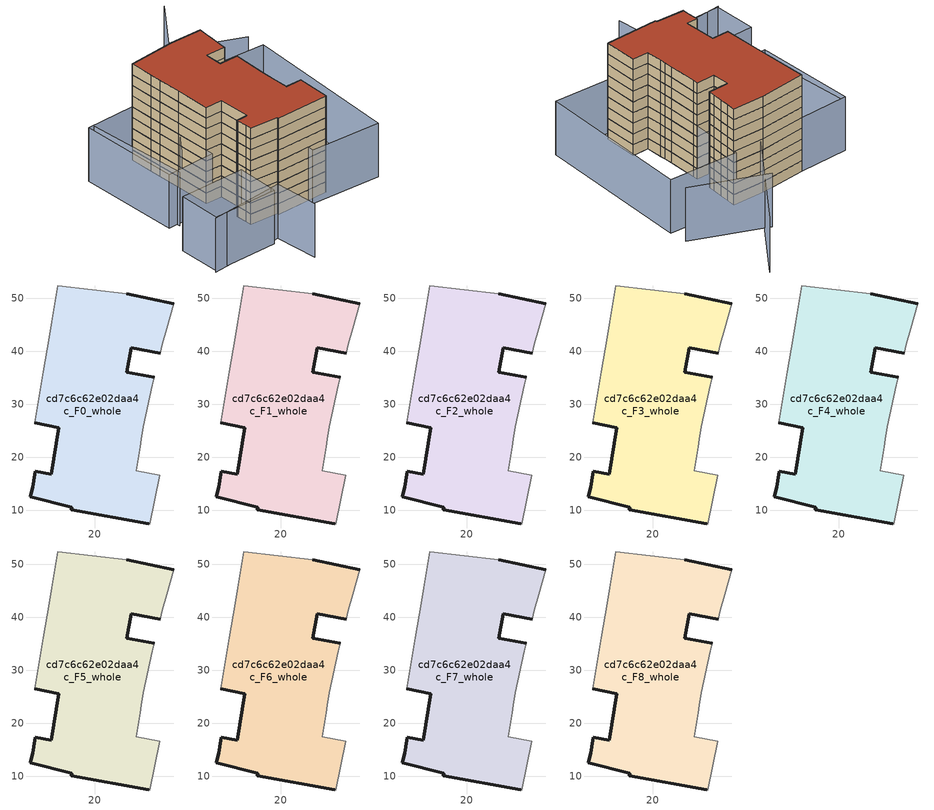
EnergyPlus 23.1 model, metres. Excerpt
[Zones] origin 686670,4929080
cd7c6c62e02daa4c_F0_whole
 floor ground (EU_floor_Construction): 30.37,7.37 32.23,16.6 27.8,17.41 28.56,21.95 28.79,23.37 29.17,25.69 30.85,33.58 31.21,35.03 26.02,36.04 26.9,40.68 32.34,39.65 32.73,41.26 33.58,44.21 34.22,46.6 34.85,48.96 26.03,50.85 12.98,52.3 11.85,45.56 11.36,42.61 10.27,36.09 8.65,26.47 13.22,25.54 11.8,16.8 8.71,17.33 8.62,16.76 8.23,14.28 7.85,12.53 15.6,10.51 15.5,10.1 30.13,7.41 z0
 wall outside (EU_wall_Construction): 30.13,7.41 15.5,10.1 15.6,10.51 7.85,12.53 8.23,14.28 8.62,16.76 8.71,17.33 11.8,16.8 13.22,25.54 8.65,26.47 / 26.03,50.85 34.85,48.96 / 32.34,39.65 26.9,40.68 26.02,36.04 31.21,35.03 z0:3
 wall adiabatic (EU_wall_Construction): 8.65,26.47 10.27,36.09 11.36,42.61 11.85,45.56 12.98,52.3 26.03,50.85 / 34.85,48.96 34.22,46.6 33.58,44.21 32.73,41.26 32.34,39.65 / 31.21,35.03 30.85,33.58 29.17,25.69 28.79,23.37 28.56,21.95 27.8,17.41 32.23,16.6 30.37,7.37 30.13,7.41 z0:3
cd7c6c62e02daa4c_F1_whole
 floor to cd7c6c62e02daa4c_F0_whole (EU_floor_Construction): 30.37,7.37 32.23,16.6 27.8,17.41 28.56,21.95 28.79,23.37 29.17,25.69 30.85,33.58 31.21,35.03 26.02,36.04 26.9,40.68 32.34,39.65 32.73,41.26 33.58,44.21 34.22,46.6 34.85,48.96 26.03,50.85 12.98,52.3 11.85,45.56 11.36,42.61 10.26,36.09 8.65,26.47 13.22,25.54 11.8,16.8 8.71,17.33 8.62,16.76 8.23,14.28 7.85,12.53 15.6,10.51 15.5,10.1 30.13,7.41 z3
 wall outside (EU_wall_Construction): 30.13,7.41 15.5,10.1 15.6,10.51 7.85,12.53 8.23,14.28 8.62,16.76 8.71,17.33 11.8,16.8 13.22,25.54 8.65,26.47 / 26.03,50.85 34.85,48.96 / 32.34,39.65 26.9,40.68 26.02,36.04 31.21,35.03 z3:6
 wall adiabatic (EU_wall_Construction): 8.65,26.47 10.27,36.09 11.36,42.61 11.85,45.56 12.98,52.3 26.03,50.85 / 34.85,48.96 34.22,46.6 33.58,44.21 32.73,41.26 32.34,39.65 / 31.21,35.03 30.85,33.58 29.17,25.69 28.79,23.37 28.56,21.95 27.8,17.41 32.23,16.6 30.37,7.37 30.13,7.41 z3:6
cd7c6c62e02daa4c_F2_whole
 floor to cd7c6c62e02daa4c_F1_whole (EU_floor_Construction): 30.37,7.37 32.23,16.6 27.8,17.41 28.56,21.95 28.79,23.37 29.17,25.69 30.85,33.58 31.21,35.03 26.02,36.04 26.9,40.68 32.34,39.65 32.73,41.26 33.58,44.21 34.22,46.6 34.85,48.96 26.03,50.85 12.98,52.3 11.85,45.56 11.36,42.61 10.26,36.09 8.65,26.47 13.22,25.54 11.8,16.8 8.71,17.33 8.62,16.76 8.23,14.28 7.85,12.53 15.6,10.51 15.5,10.1 30.13,7.41 z6
 wall outside (EU_wall_Construction): 30.13,7.41 15.5,10.1 15.6,10.51 7.85,12.53 8.23,14.28 8.62,16.76 8.71,17.33 11.8,16.8 13.22,25.54 8.65,26.47 / 26.03,50.85 34.85,48.96 / 32.34,39.65 26.9,40.68 26.02,36.04 31.21,35.03 z6:9
 wall adiabatic (EU_wall_Construction): 8.65,26.47 10.27,36.09 11.36,42.61 11.85,45.56 12.98,52.3 26.03,50.85 / 34.85,48.96 34.22,46.6 33.58,44.21 32.73,41.26 32.34,39.65 / 31.21,35.03 30.85,33.58 29.17,25.69 28.79,23.37 28.56,21.95 27.8,17.41 32.23,16.6 30.37,7.37 30.13,7.41 z6:9
cd7c6c62e02daa4c_F3_whole
 floor to cd7c6c62e02daa4c_F2_whole (EU_floor_Construction): 30.37,7.37 32.23,16.6 27.8,17.41 28.56,21.95 28.79,23.37 29.17,25.69 30.85,33.58 31.21,35.03 26.02,36.04 26.9,40.68 32.34,39.65 32.73,41.26 33.58,44.21 34.22,46.6 34.85,48.96 26.03,50.85 12.98,52.3 11.85,45.56 11.36,42.61 10.26,36.09 8.65,26.47 13.22,25.54 11.8,16.8 8.71,17.33 8.62,16.76 8.23,14.28 7.85,12.53 15.6,10.51 15.5,10.1 30.13,7.41 z9
 wall outside (EU_wall_Construction): 30.13,7.41 15.5,10.1 15.6,10.51 7.85,12.53 8.23,14.28 8.62,16.76 8.71,17.33 11.8,16.8 13.22,25.54 8.65,26.47 / 26.03,50.85 34.85,48.96 / 32.34,39.65 26.9,40.68 26.02,36.04 31.21,35.03 z9:12
 wall adiabatic (EU_wall_Construction): 8.65,26.47 10.27,36.09 11.36,42.61 11.85,45.56 12.98,52.3 26.03,50.85 / 34.85,48.96 34.22,46.6 33.58,44.21 32.73,41.26 32.34,39.65 / 31.21,35.03 30.85,33.58 29.17,25.69 28.79,23.37 28.56,21.95 27.8,17.41 32.23,16.6 30.37,7.37 30.13,7.41 z9:12
cd7c6c62e02daa4c_F4_whole
 floor to cd7c6c62e02daa4c_F3_whole (EU_floor_Construction): 30.37,7.37 32.23,16.6 27.8,17.41 28.56,21.95 28.79,23.37 29.17,25.69 30.85,33.58 31.21,35.03 26.02,36.04 26.9,40.68 32.34,39.65 32.73,41.26 33.58,44.21 34.22,46.6 34.85,48.96 26.03,50.85 12.98,52.3 11.85,45.56 11.36,42.61 10.26,36.09 8.65,26.47 13.22,25.54 11.8,16.8 8.71,17.33 8.62,16.76 8.23,14.28 7.85,12.53 15.6,10.51 15.5,10.1 30.13,7.41 z12
 wall outside (EU_wall_Construction): 30.13,7.41 15.5,10.1 15.6,10.51 7.85,12.53 8.23,14.28 8.62,16.76 8.71,17.33 11.8,16.8 13.22,25.54 8.65,26.47 / 26.03,50.85 34.85,48.96 / 32.34,39.65 26.9,40.68 26.02,36.04 31.21,35.03 z12:15
 wall adiabatic (EU_wall_Construction): 8.65,26.47 10.27,36.09 11.36,42.61 11.85,45.56 12.98,52.3 26.03,50.85 / 34.85,48.96 34.22,46.6 33.58,44.21 32.73,41.26 32.34,39.65 / 31.21,35.03 30.85,33.58 29.17,25.69 28.79,23.37 28.56,21.95 27.8,17.41 32.23,16.6 30.37,7.37 30.13,7.41 z12:15
cd7c6c62e02daa4c_F5_whole
 floor to cd7c6c62e02daa4c_F4_whole (EU_floor_Construction): 30.37,7.37 32.23,16.6 27.8,17.41 28.56,21.95 28.79,23.37 29.17,25.69 30.85,33.58 31.21,35.03 26.02,36.04 26.9,40.68 32.34,39.65 32.73,41.26 33.58,44.21 34.22,46.6 34.85,48.96 26.03,50.85 12.98,52.3 11.85,45.56 11.36,42.61 10.26,36.09 8.65,26.47 13.22,25.54 11.8,16.8 8.71,17.33 8.62,16.76 8.23,14.28 7.85,12.53 15.6,10.51 15.5,10.1 30.13,7.41 z15
 wall outside (EU_wall_Construction): 30.13,7.41 15.5,10.1 15.6,10.51 7.85,12.53 8.23,14.28 8.62,16.76 8.71,17.33 11.8,16.8 13.22,25.54 8.65,26.47 / 26.03,50.85 34.85,48.96 / 32.34,39.65 26.9,40.68 26.02,36.04 31.21,35.03 z15:18
 wall adiabatic (EU_wall_Construction): 8.65,26.47 10.27,36.09 11.36,42.61 11.85,45.56 12.98,52.3 26.03,50.85 / 34.85,48.96 34.22,46.6 33.58,44.21 32.73,41.26 32.34,39.65 / 31.21,35.03 30.85,33.58 29.17,25.69 28.79,23.37 28.56,21.95 27.8,17.41 32.23,16.6 30.37,7.37 30.13,7.41 z15:18
cd7c6c62e02daa4c_F6_whole
 floor to cd7c6c62e02daa4c_F5_whole (EU_floor_Construction): 30.37,7.37 32.23,16.6 27.8,17.41 28.56,21.95 28.79,23.37 29.17,25.69 30.85,33.58 31.21,35.03 26.02,36.04 26.9,40.68 32.34,39.65 32.73,41.26 33.58,44.21 34.22,46.6 34.85,48.96 26.03,50.85 12.98,52.3 11.85,45.56 11.36,42.61 10.26,36.09 8.65,26.47 13.22,25.54 11.8,16.8 8.71,17.33 8.62,16.76 8.23,14.28 7.85,12.53 15.6,10.51 15.5,10.1 30.13,7.41 z18
 wall outside (EU_wall_Construction): 30.13,7.41 15.5,10.1 15.6,10.51 7.85,12.53 8.23,14.28 8.62,16.76 8.71,17.33 11.8,16.8 13.22,25.54 8.65,26.47 / 26.03,50.85 34.85,48.96 / 32.34,39.65 26.9,40.68 26.02,36.04 31.21,35.03 z18:21
 wall adiabatic (EU_wall_Construction): 8.65,26.47 10.27,36.09 11.36,42.61 11.85,45.56 12.98,52.3 26.03,50.85 / 34.85,48.96 34.22,46.6 33.58,44.21 32.73,41.26 32.34,39.65 / 31.21,35.03 30.85,33.58 29.17,25.69 28.79,23.37 28.56,21.95 27.8,17.41 32.23,16.6 30.37,7.37 30.13,7.41 z18:21
cd7c6c62e02daa4c_F7_whole
 floor to cd7c6c62e02daa4c_F6_whole (EU_floor_Construction): 30.37,7.37 32.23,16.6 27.8,17.41 28.56,21.95 28.79,23.37 29.17,25.69 30.85,33.58 31.21,35.03 26.02,36.04 26.9,40.68 32.34,39.65 32.73,41.26 33.58,44.21 34.22,46.6 34.85,48.96 26.03,50.85 12.98,52.3 11.85,45.56 11.36,42.61 10.26,36.09 8.65,26.47 13.22,25.54 11.8,16.8 8.71,17.33 8.62,16.76 8.23,14.28 7.85,12.53 15.6,10.51 15.5,10.1 30.13,7.41 z21
 wall outside (EU_wall_Construction): 30.13,7.41 15.5,10.1 15.6,10.51 7.85,12.53 8.23,14.28 8.62,16.76 8.71,17.33 11.8,16.8 13.22,25.54 8.65,26.47 / 26.03,50.85 34.85,48.96 / 32.34,39.65 26.9,40.68 26.02,36.04 31.21,35.03 z21:24
 wall adiabatic (EU_wall_Construction): 8.65,26.47 10.27,36.09 11.36,42.61 11.85,45.56 12.98,52.3 26.03,50.85 / 34.85,48.96 34.22,46.6 33.58,44.21 32.73,41.26 32.34,39.65 / 31.21,35.03 30.85,33.58 29.17,25.69 28.79,23.37 28.56,21.95 27.8,17.41 32.23,16.6 30.37,7.37 30.13,7.41 z21:24
cd7c6c62e02daa4c_F8_whole
 floor to cd7c6c62e02daa4c_F7_whole (EU_floor_Construction): 30.37,7.37 32.23,16.6 27.8,17.41 28.56,21.95 28.79,23.37 29.17,25.69 30.85,33.58 31.21,35.03 26.02,36.04 26.9,40.68 32.34,39.65 32.73,41.26 33.58,44.21 34.22,46.6 34.85,48.96 26.03,50.85 12.98,52.3 11.85,45.56 11.36,42.61 10.26,36.09 8.65,26.47 13.22,25.54 11.8,16.8 8.71,17.33 8.62,16.76 8.23,14.28 7.85,12.53 15.6,10.51 15.5,10.1 30.13,7.41 z24
 wall outside (EU_wall_Construction): 30.13,7.41 15.5,10.1 15.6,10.51 7.85,12.53 8.23,14.28 8.62,16.76 8.71,17.33 11.8,16.8 13.22,25.54 8.65,26.47 / 26.03,50.85 34.85,48.96 / 32.34,39.65 26.9,40.68 26.02,36.04 31.21,35.03 z24:27
 wall adiabatic (EU_wall_Construction): 8.65,26.47 10.27,36.09 11.36,42.61 11.85,45.56 12.98,52.3 26.03,50.85 / 34.85,48.96 34.22,46.6 33.58,44.21 32.73,41.26 32.34,39.65 / 31.21,35.03 30.85,33.58 29.17,25.69 28.79,23.37 28.56,21.95 27.8,17.41 32.23,16.6 30.37,7.37 30.13,7.41 z24:27
 roof outside (EU_roof_Construction): 34.85,48.96 34.22,46.6 33.58,44.21 32.73,41.26 32.34,39.65 26.9,40.68 26.02,36.04 31.21,35.03 30.85,33.58 29.17,25.69 28.79,23.37 28.56,21.95 27.8,17.41 32.23,16.6 30.37,7.37 30.13,7.41 15.5,10.1 15.6,10.51 7.85,12.53 8.23,14.28 8.62,16.76 8.71,17.33 11.8,16.8 13.22,25.54 8.65,26.47 10.27,36.09 11.36,42.61 11.85,45.56 12.98,52.3 26.03,50.85 z27
shading: 0.64,54.01 -2.89,25.37 / 54.33,49.8 36.61,61.98 / 52.79,73.96 4.49,30.64 / -13.72,6.07 7.24,3.83 / 7.24,3.83 5.95,-8.28 / 12.99,52.3 8.3,24.37 / 8.3,24.37 -5.29,26.65 / -5.29,26.65 -0.6,54.58 / -0.6,54.58 12.99,52.3 / -13.27,6.3 -11.01,18.04 / -11.01,18.04 6.96,14.58 / 6.96,14.58 4.71,2.85 / 4.71,2.85 -13.27,6.3 / 53.89,44.89 43.35,2.04 / 43.35,2.04 24.24,6.74 / 24.24,6.74 34.78,49.59 / 34.78,49.59 53.89,44.89 z0:15
[Building]
EU S2 Campaign: North Axis=0; Terrain=City; Solar Distribution=FullExterior
[Site:Location]
Bologna: Latitude=44.5; Longitude=11.25; Time Zone=1; Elevation=37
[SizingPeriod:WeatherFileDays]
AnnualSizingPeriod: Begin Month=1; Begin Day of Month=1; End Month=12; End Day of Month=31; Day of Week for Start Day=Monday; Use Weather File Daylight Saving Period=No; Use Weather File Rain and Snow Indicators=No
[MATERIAL]
EU_InternalMass_Material: Roughness=MediumRough; Thickness=0.1; Conductivity=1; Density=1800; Specific Heat=900; Thermal Absorptance=0.9; Solar Absorptance=0.7; Visible Absorptance=0.7
[MATERIAL:NOMASS] Roughness=MediumRough; Thermal Absorptance=0.9; Solar Absorptance=0.7; Visible Absorptance=0.7
Name | Thermal Resistance
EU_wall_NoMass | 0.905828
EU_roof_NoMass | 0.37593
EU_floor_NoMass | 0.67114
[CONSTRUCTION]
EU_wall_Construction: EU_wall_NoMass
EU_roof_Construction: EU_roof_NoMass
EU_floor_Construction: EU_floor_NoMass
EU_InternalMass_Construction: EU_InternalMass_Material
[ZONE] Type=1; Multiplier=1; Ceiling Height=autocalculate; Floor Area=autocalculate; Part of Total Floor Area=Yes
Name | Volume
cd7c6c62e02daa4c_F0_whole | 2473.68
cd7c6c62e02daa4c_F1_whole; cd7c6c62e02daa4c_F2_whole; cd7c6c62e02daa4c_F3_whole; cd7c6c62e02daa4c_F4_whole; cd7c6c62e02daa4c_F5_whole; cd7c6c62e02daa4c_F6_whole; cd7c6c62e02daa4c_F7_whole; cd7c6c62e02daa4c_F8_whole | 2473.69
[INTERNALMASS] Construction=EU_InternalMass_Construction; Surface Area=751.85
Name | Zone or ZoneList
cd7c6c62e02daa4c_F0_whole_EU_InternalMass | cd7c6c62e02daa4c_F0_whole
cd7c6c62e02daa4c_F1_whole_EU_InternalMass | cd7c6c62e02daa4c_F1_whole
cd7c6c62e02daa4c_F2_whole_EU_InternalMass | cd7c6c62e02daa4c_F2_whole
cd7c6c62e02daa4c_F3_whole_EU_InternalMass | cd7c6c62e02daa4c_F3_whole
cd7c6c62e02daa4c_F4_whole_EU_InternalMass | cd7c6c62e02daa4c_F4_whole
cd7c6c62e02daa4c_F5_whole_EU_InternalMass | cd7c6c62e02daa4c_F5_whole
cd7c6c62e02daa4c_F6_whole_EU_InternalMass | cd7c6c62e02daa4c_F6_whole
cd7c6c62e02daa4c_F7_whole_EU_InternalMass | cd7c6c62e02daa4c_F7_whole
cd7c6c62e02daa4c_F8_whole_EU_InternalMass | cd7c6c62e02daa4c_F8_whole
[OTHEREQUIPMENT] Fuel Type=Electricity; Design Level Calculation Method=Watts/Area; Power per Zone Floor Area=1; Fraction Latent=0; Fraction Radiant=0; Fraction Lost=0; Carbon Dioxide Generation Rate=0; EndUse Subcategory=EU_Step8_InternalGains
Name | Zone or ZoneList or Space or SpaceList | Schedule
EU_Step8_InternalGain_cd7c6c62e02daa4c_F0_whole_f000 | cd7c6c62e02daa4c_F0_whole | EU_Step8_GainSchedule_cd7c6c62e02daa4c_F0_whole_f000
EU_Step8_InternalGain_cd7c6c62e02daa4c_F1_whole_f000 | cd7c6c62e02daa4c_F1_whole | EU_Step8_GainSchedule_cd7c6c62e02daa4c_F1_whole_f000
EU_Step8_InternalGain_cd7c6c62e02daa4c_F2_whole_f000 | cd7c6c62e02daa4c_F2_whole | EU_Step8_GainSchedule_cd7c6c62e02daa4c_F2_whole_f000
EU_Step8_InternalGain_cd7c6c62e02daa4c_F3_whole_f000 | cd7c6c62e02daa4c_F3_whole | EU_Step8_GainSchedule_cd7c6c62e02daa4c_F3_whole_f000
EU_Step8_InternalGain_cd7c6c62e02daa4c_F4_whole_f000 | cd7c6c62e02daa4c_F4_whole | EU_Step8_GainSchedule_cd7c6c62e02daa4c_F4_whole_f000
EU_Step8_InternalGain_cd7c6c62e02daa4c_F5_whole_f000 | cd7c6c62e02daa4c_F5_whole | EU_Step8_GainSchedule_cd7c6c62e02daa4c_F5_whole_f000
EU_Step8_InternalGain_cd7c6c62e02daa4c_F6_whole_f000 | cd7c6c62e02daa4c_F6_whole | EU_Step8_GainSchedule_cd7c6c62e02daa4c_F6_whole_f000
EU_Step8_InternalGain_cd7c6c62e02daa4c_F7_whole_f000 | cd7c6c62e02daa4c_F7_whole | EU_Step8_GainSchedule_cd7c6c62e02daa4c_F7_whole_f000
EU_Step8_InternalGain_cd7c6c62e02daa4c_F8_whole_f000 | cd7c6c62e02daa4c_F8_whole | EU_Step8_GainSchedule_cd7c6c62e02daa4c_F8_whole_f000
[ZONEVENTILATION:DESIGNFLOWRATE] Schedule=EU_AlwaysOn; Design Flow Rate Calculation Method=AirChanges/Hour; Air Changes per Hour=0.73129; Ventilation Type=Natural; Fan Pressure Rise=0; Fan Total Efficiency=1; Constant Term Coefficient=1; Temperature Term Coefficient=0; Velocity Term Coefficient=0; Velocity Squared Term Coefficient=0; Minimum Indoor Temperature=-100; Maximum Indoor Temperature=100; Delta Temperature=-100; Minimum Outdoor Temperature=-100; Maximum Outdoor Temperature=100; Maximum Wind Speed=40
Name | Zone or ZoneList or Space or SpaceList
EU_ConstantAir_cd7c6c62e02daa4c_F0_whole | cd7c6c62e02daa4c_F0_whole
EU_ConstantAir_cd7c6c62e02daa4c_F1_whole | cd7c6c62e02daa4c_F1_whole
EU_ConstantAir_cd7c6c62e02daa4c_F2_whole | cd7c6c62e02daa4c_F2_whole
EU_ConstantAir_cd7c6c62e02daa4c_F3_whole | cd7c6c62e02daa4c_F3_whole
EU_ConstantAir_cd7c6c62e02daa4c_F4_whole | cd7c6c62e02daa4c_F4_whole
EU_ConstantAir_cd7c6c62e02daa4c_F5_whole | cd7c6c62e02daa4c_F5_whole
EU_ConstantAir_cd7c6c62e02daa4c_F6_whole | cd7c6c62e02daa4c_F6_whole
EU_ConstantAir_cd7c6c62e02daa4c_F7_whole | cd7c6c62e02daa4c_F7_whole
EU_ConstantAir_cd7c6c62e02daa4c_F8_whole | cd7c6c62e02daa4c_F8_whole
[HVACTEMPLATE:THERMOSTAT] Constant Heating Setpoint=20; Constant Cooling Setpoint=50
EU_HeatOnly_cd7c6c62e02daa4c_F0_whole; EU_HeatOnly_cd7c6c62e02daa4c_F1_whole; EU_HeatOnly_cd7c6c62e02daa4c_F2_whole; EU_HeatOnly_cd7c6c62e02daa4c_F3_whole; EU_HeatOnly_cd7c6c62e02daa4c_F4_whole; EU_HeatOnly_cd7c6c62e02daa4c_F5_whole; EU_HeatOnly_cd7c6c62e02daa4c_F6_whole; EU_HeatOnly_cd7c6c62e02daa4c_F7_whole; EU_HeatOnly_cd7c6c62e02daa4c_F8_whole
[HVACTEMPLATE:ZONE:IDEALLOADSAIRSYSTEM] System Availability Schedule=EU_AlwaysOn; Maximum Heating Supply Air Temperature=50; Minimum Cooling Supply Air Temperature=13; Maximum Heating Supply Air Humidity Ratio=0.0156; Minimum Cooling Supply Air Humidity Ratio=0.0077; Heating Limit=NoLimit; Cooling Limit=NoLimit; Heating Availability Schedule=EU_AlwaysOn; Cooling Availability Schedule=EU_CoolingOff; Dehumidification Control Type=ConstantSensibleHeatRatio; Cooling Sensible Heat Ratio=0.7; Dehumidification Setpoint=60; Humidification Control Type=None; Humidification Setpoint=30; Outdoor Air Method=None; Outdoor Air Flow Rate per Person=0.00944; Outdoor Air Flow Rate per Zone Floor Area=0; Outdoor Air Flow Rate per Zone=0; Demand Controlled Ventilation Type=None; Outdoor Air Economizer Type=NoEconomizer; Heat Recovery Type=None; Sensible Heat Recovery Effectiveness=0.7; Latent Heat Recovery Effectiveness=0.65
Name | Template Thermostat
cd7c6c62e02daa4c_F0_whole | EU_HeatOnly_cd7c6c62e02daa4c_F0_whole
cd7c6c62e02daa4c_F1_whole | EU_HeatOnly_cd7c6c62e02daa4c_F1_whole
cd7c6c62e02daa4c_F2_whole | EU_HeatOnly_cd7c6c62e02daa4c_F2_whole
cd7c6c62e02daa4c_F3_whole | EU_HeatOnly_cd7c6c62e02daa4c_F3_whole
cd7c6c62e02daa4c_F4_whole | EU_HeatOnly_cd7c6c62e02daa4c_F4_whole
cd7c6c62e02daa4c_F5_whole | EU_HeatOnly_cd7c6c62e02daa4c_F5_whole
cd7c6c62e02daa4c_F6_whole | EU_HeatOnly_cd7c6c62e02daa4c_F6_whole
cd7c6c62e02daa4c_F7_whole | EU_HeatOnly_cd7c6c62e02daa4c_F7_whole
cd7c6c62e02daa4c_F8_whole | EU_HeatOnly_cd7c6c62e02daa4c_F8_whole
[SIZING:ZONE] Zone Cooling Design Supply Air Temperature Input Method=SupplyAirTemperature; Zone Cooling Design Supply Air Temperature=13; Zone Heating Design Supply Air Temperature Input Method=SupplyAirTemperature; Zone Heating Design Supply Air Temperature=50; Zone Cooling Design Supply Air Humidity Ratio=0.008; Zone Heating Design Supply Air Humidity Ratio=0.008; Cooling Design Air Flow Method=DesignDay; Cooling Design Air Flow Rate=0; Cooling Minimum Air Flow per Zone Floor Area=0.000762; Cooling Minimum Air Flow=0; Cooling Minimum Air Flow Fraction=0.2; Heating Design Air Flow Method=DesignDay; Heating Design Air Flow Rate=0; Heating Maximum Air Flow per Zone Floor Area=0.002032; Heating Maximum Air Flow=0.141576; Heating Maximum Air Flow Fraction=0.3; Account for Dedicated Outdoor Air System=No; Dedicated Outdoor Air System Control Strategy=NeutralSupplyAir; Dedicated Outdoor Air Low Setpoint Temperature for Design=autosize; Dedicated Outdoor Air High Setpoint Temperature for Design=autosize; Zone Load Sizing Method=Sensible Load Only No Latent Load; Zone Latent Cooling Design Supply Air Humidity Ratio Input Method=HumidityRatioDifference; Zone Cooling Design Supply Air Humidity Ratio Difference=0.005; Zone Latent Heating Design Supply Air Humidity Ratio Input Method=HumidityRatioDifference; Zone Humidification Design Supply Air Humidity Ratio Difference=0.005
cd7c6c62e02daa4c_F0_whole; cd7c6c62e02daa4c_F1_whole; cd7c6c62e02daa4c_F2_whole; cd7c6c62e02daa4c_F3_whole; cd7c6c62e02daa4c_F4_whole; cd7c6c62e02daa4c_F5_whole; cd7c6c62e02daa4c_F6_whole; cd7c6c62e02daa4c_F7_whole; cd7c6c62e02daa4c_F8_whole
[SCHEDULE:CONSTANT]
Name | Hourly Value
EU_AlwaysOn | 1
EU_CoolingOff | 0
[SCHEDULE:FILE] Column Number=1; Rows to Skip at Top=0; Number of Hours of Data=8760; Column Separator=Comma; Interpolate to Timestep=No; Minutes per Item=60; Adjust Schedule for Daylight Savings=Yes
Name | File
EU_Step8_GainSchedule_cd7c6c62e02daa4c_F0_whole_f000 | ../../schedules/cd7c6c62e02daa4c/cd7c6c62e02daa4c_F0_whole_f000_gain.csv
EU_Step8_GainSchedule_cd7c6c62e02daa4c_F1_whole_f000 | ../../schedules/cd7c6c62e02daa4c/cd7c6c62e02daa4c_F1_whole_f000_gain.csv
EU_Step8_GainSchedule_cd7c6c62e02daa4c_F2_whole_f000 | ../../schedules/cd7c6c62e02daa4c/cd7c6c62e02daa4c_F2_whole_f000_gain.csv
EU_Step8_GainSchedule_cd7c6c62e02daa4c_F3_whole_f000 | ../../schedules/cd7c6c62e02daa4c/cd7c6c62e02daa4c_F3_whole_f000_gain.csv
EU_Step8_GainSchedule_cd7c6c62e02daa4c_F4_whole_f000 | ../../schedules/cd7c6c62e02daa4c/cd7c6c62e02daa4c_F4_whole_f000_gain.csv
EU_Step8_GainSchedule_cd7c6c62e02daa4c_F5_whole_f000 | ../../schedules/cd7c6c62e02daa4c/cd7c6c62e02daa4c_F5_whole_f000_gain.csv
EU_Step8_GainSchedule_cd7c6c62e02daa4c_F6_whole_f000 | ../../schedules/cd7c6c62e02daa4c/cd7c6c62e02daa4c_F6_whole_f000_gain.csv
EU_Step8_GainSchedule_cd7c6c62e02daa4c_F7_whole_f000 | ../../schedules/cd7c6c62e02daa4c/cd7c6c62e02daa4c_F7_whole_f000_gain.csv
EU_Step8_GainSchedule_cd7c6c62e02daa4c_F8_whole_f000 | ../../schedules/cd7c6c62e02daa4c/cd7c6c62e02daa4c_F8_whole_f000_gain.csv
